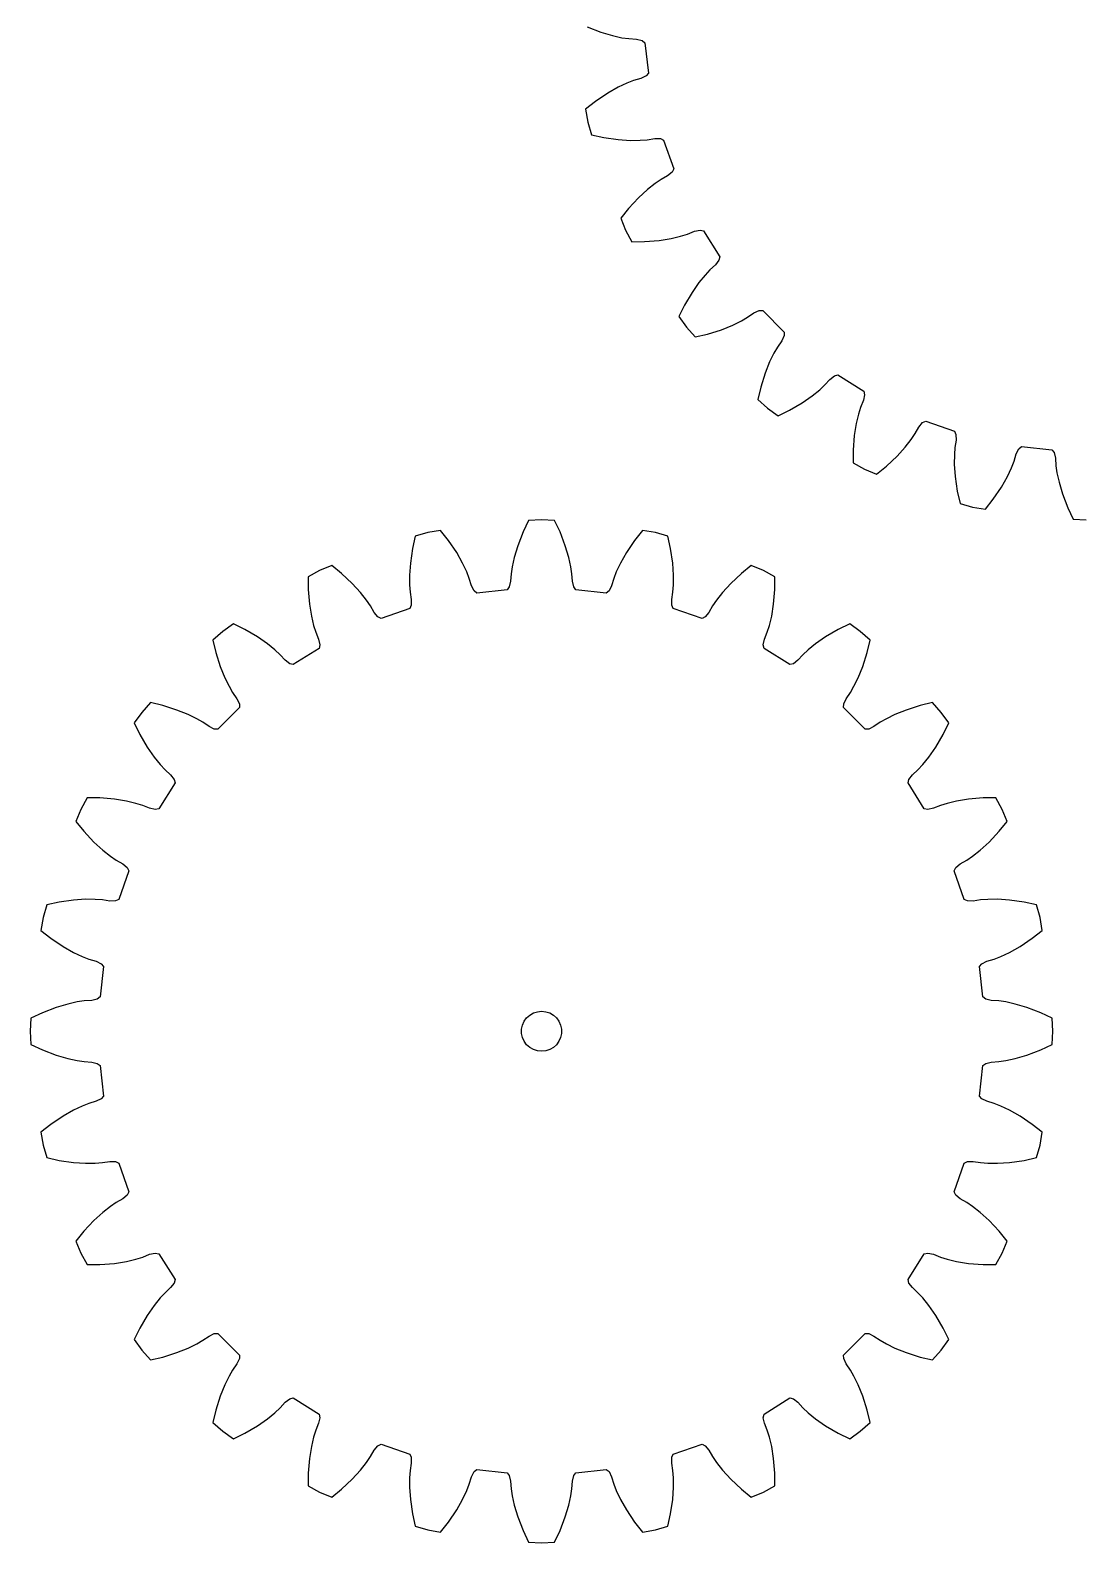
# Model space of a CAD drawing. Extents: x 0 to 158, y 0 to 229.
# Drawn here: x 0 to 78.4, y 0 to 113 of the extents above; entities that cross this region are included whole.
import ezdxf

# ---------------------------------------------------------------- set-up
doc = ezdxf.new("R2010")
doc.units = 0

msp = doc.modelspace()

# ---------------------------------------------------------------- linework, layer by layer
for p, q in [((41.6, 113.21), (42.63, 112.82)), ((42.63, 112.82), (43.5, 112.56)), ((43.5, 112.56), (44.2, 112.4)), ((44.2, 112.4), (44.73, 112.33)), ((44.73, 112.33), (45.29, 112.29)), ((45.29, 112.29), (45.71, 112.19)), ((45.71, 112.19), (45.92, 112.02)), ((45.92, 112.02), (46.18, 109.76)), ((46.18, 109.76), (46.01, 109.55)), ((43.93, 108.7), (43.14, 108.25)), ((44.58, 109.01), (43.93, 108.7)), ((45.08, 109.2), (44.58, 109.01)), ((45.62, 109.36), (45.08, 109.2)), ((46.01, 109.55), (45.62, 109.36)), ((42.23, 107.64), (41.49, 107.06)), ((43.14, 108.25), (42.23, 107.64)), ((41.49, 107.06), (41.65, 106.09)), ((41.65, 106.09), (41.93, 105.15)), ((41.93, 105.15), (42.85, 104.95)), ((42.85, 104.95), (43.93, 104.79)), ((43.93, 104.79), (44.84, 104.73)), ((44.84, 104.73), (45.56, 104.74)), ((45.56, 104.74), (46.09, 104.78)), ((46.09, 104.78), (46.65, 104.87)), ((46.65, 104.87), (47.08, 104.86)), ((47.08, 104.86), (47.32, 104.75)), ((47.32, 104.75), (48.07, 102.6)), ((47.13, 101.81), (46.69, 101.51)), ((47.62, 102.09), (47.13, 101.81)), ((47.95, 102.36), (47.62, 102.09)), ((48.07, 102.6), (47.95, 102.36)), ((46.12, 101.07), (45.45, 100.45)), ((46.69, 101.51), (46.12, 101.07)), ((44.7, 99.65), (44.11, 98.92)), ((45.45, 100.45), (44.7, 99.65)), ((44.11, 98.92), (44.48, 98.02)), ((44.48, 98.02), (44.95, 97.16)), ((44.95, 97.16), (45.9, 97.17)), ((45.9, 97.17), (46.99, 97.26)), ((46.99, 97.26), (47.89, 97.4)), ((47.89, 97.4), (48.59, 97.57)), ((48.59, 97.57), (49.09, 97.73)), ((49.09, 97.73), (49.62, 97.94)), ((49.62, 97.94), (50.04, 98.02)), ((50.04, 98.02), (50.3, 97.97)), ((50.3, 97.97), (51.51, 96.04)), ((51.51, 96.04), (51.45, 95.78)), ((50.77, 95.06), (50.41, 94.67)), ((51.19, 95.44), (50.77, 95.06)), ((51.45, 95.78), (51.19, 95.44)), ((49.95, 94.11), (49.44, 93.37)), ((50.41, 94.67), (49.95, 94.11)), ((49.44, 93.37), (48.88, 92.42)), ((48.88, 92.42), (48.46, 91.57)), ((48.46, 91.57), (49.03, 90.78)), ((53.14, 91.25), (53.59, 91.52)), ((53.59, 91.52), (54.06, 91.84)), ((54.06, 91.84), (54.45, 92.02)), ((54.45, 92.02), (54.72, 92.02)), ((54.72, 92.02), (56.33, 90.41)), ((49.03, 90.78), (49.68, 90.05)), ((50.6, 90.26), (51.65, 90.59)), ((51.65, 90.59), (52.49, 90.93)), ((52.49, 90.93), (53.14, 91.25)), ((56.33, 90.41), (56.32, 90.15)), ((49.68, 90.05), (50.6, 90.26)), ((55.82, 89.29), (55.55, 88.83)), ((56.14, 89.76), (55.82, 89.29)), ((56.32, 90.15), (56.14, 89.76)), ((55.23, 88.19), (54.9, 87.34)), ((55.55, 88.83), (55.23, 88.19)), ((54.9, 87.34), (54.57, 86.3)), ((59.74, 86.88), (60.08, 87.15)), ((60.08, 87.15), (60.34, 87.21)), ((60.34, 87.21), (62.27, 86)), ((54.57, 86.3), (54.35, 85.38)), ((58.42, 85.65), (58.98, 86.1)), ((58.98, 86.1), (59.36, 86.47)), ((59.36, 86.47), (59.74, 86.88)), ((62.27, 86), (62.33, 85.74)), ((54.35, 85.38), (55.08, 84.73)), ((55.08, 84.73), (55.88, 84.16)), ((56.72, 84.58), (57.67, 85.13)), ((57.67, 85.13), (58.42, 85.65)), ((62.03, 84.79), (61.87, 84.29)), ((62.24, 85.32), (62.03, 84.79)), ((62.33, 85.74), (62.24, 85.32)), ((55.88, 84.16), (56.72, 84.58)), ((61.87, 84.29), (61.7, 83.58)), ((66.39, 83.32), (66.66, 83.65)), ((66.66, 83.65), (66.9, 83.77)), ((66.9, 83.77), (69.05, 83.02)), ((61.56, 82.69), (61.47, 81.59)), ((61.7, 83.58), (61.56, 82.69)), ((65.82, 82.38), (66.11, 82.83)), ((66.11, 82.83), (66.39, 83.32)), ((69.05, 83.02), (69.16, 82.77)), ((69.16, 82.77), (69.17, 82.34)), ((61.47, 81.59), (61.47, 80.65)), ((64.76, 81.15), (65.37, 81.82)), ((65.37, 81.82), (65.82, 82.38)), ((69.08, 81.79), (69.04, 81.26)), ((69.17, 82.34), (69.08, 81.79)), ((73.66, 81.32), (73.86, 81.7)), ((73.86, 81.7), (74.06, 81.87)), ((74.06, 81.87), (76.32, 81.62)), ((76.32, 81.62), (76.49, 81.41)), ((76.49, 81.41), (76.59, 80.99)), ((61.47, 80.65), (62.32, 80.18)), ((63.22, 79.8), (63.96, 80.4)), ((63.96, 80.4), (64.76, 81.15)), ((69.04, 81.26), (69.03, 80.54)), ((69.03, 80.54), (69.1, 79.63)), ((73, 79.63), (73.31, 80.28)), ((73.31, 80.28), (73.5, 80.78)), ((73.5, 80.78), (73.66, 81.32)), ((76.59, 80.99), (76.63, 80.42)), ((76.63, 80.42), (76.7, 79.9)), ((62.32, 80.18), (63.22, 79.8)), ((69.1, 79.63), (69.25, 78.54)), ((72.55, 78.84), (73, 79.63)), ((76.7, 79.9), (76.86, 79.2)), ((76.86, 79.2), (77.12, 78.33)), ((69.25, 78.54), (69.46, 77.62)), ((71.94, 77.93), (72.55, 78.84)), ((77.12, 78.33), (77.52, 77.3)), ((69.46, 77.62), (70.39, 77.35)), ((70.39, 77.35), (71.36, 77.19)), ((71.36, 77.19), (71.94, 77.93)), ((77.52, 77.3), (77.92, 76.45)), ((37.22, 76.34), (36.82, 75.49)), ((38.2, 76.39), (37.22, 76.34)), ((39.17, 76.34), (38.2, 76.39)), ((39.58, 75.49), (39.17, 76.34)), ((77.92, 76.45), (78.89, 76.39)), ((28.76, 75.17), (28.55, 74.25)), ((29.7, 75.44), (28.76, 75.17)), ((30.66, 75.6), (29.7, 75.44)), ((31.24, 74.86), (30.66, 75.6)), ((31.86, 73.95), (31.24, 74.86)), ((36.82, 75.49), (36.42, 74.46)), ((39.97, 74.46), (39.58, 75.49)), ((45.15, 74.86), (44.54, 73.95)), ((45.73, 75.6), (45.15, 74.86)), ((46.7, 75.44), (45.73, 75.6)), ((47.64, 75.17), (46.7, 75.44)), ((47.84, 74.25), (47.64, 75.17)), ((28.55, 74.25), (28.4, 73.16)), ((32.3, 73.16), (31.86, 73.95)), ((36.16, 73.59), (36.01, 72.89)), ((36.42, 74.46), (36.16, 73.59)), ((40.23, 73.59), (39.97, 74.46)), ((40.39, 72.89), (40.23, 73.59)), ((44.54, 73.95), (44.09, 73.16)), ((48, 73.16), (47.84, 74.25)), ((21.62, 72.61), (20.77, 72.14)), ((22.53, 72.99), (21.62, 72.61)), ((23.26, 72.39), (22.53, 72.99)), ((24.06, 71.64), (23.26, 72.39)), ((28.4, 73.16), (28.34, 72.25)), ((32.61, 72.51), (32.3, 73.16)), ((32.8, 72.01), (32.61, 72.51)), ((35.93, 72.36), (35.89, 71.8)), ((36.01, 72.89), (35.93, 72.36)), ((40.46, 72.36), (40.39, 72.89)), ((40.5, 71.8), (40.46, 72.36)), ((43.78, 72.51), (43.59, 72.01)), ((44.09, 73.16), (43.78, 72.51)), ((48.06, 72.25), (48, 73.16)), ((53.13, 72.39), (52.33, 71.64)), ((53.87, 72.99), (53.13, 72.39)), ((54.77, 72.61), (53.87, 72.99)), ((55.63, 72.14), (54.77, 72.61)), ((20.77, 72.14), (20.77, 71.2)), ((20.77, 71.2), (20.86, 70.1)), ((24.67, 70.97), (24.06, 71.64)), ((28.34, 72.25), (28.34, 71.53)), ((28.34, 71.53), (28.39, 71)), ((32.97, 71.47), (32.8, 72.01)), ((33.16, 71.09), (32.97, 71.47)), ((35.63, 71.17), (33.36, 70.92)), ((35.79, 71.38), (35.63, 71.17)), ((35.89, 71.8), (35.79, 71.38)), ((40.6, 71.38), (40.5, 71.8)), ((40.77, 71.17), (40.6, 71.38)), ((43.03, 70.92), (40.77, 71.17)), ((43.43, 71.47), (43.24, 71.09)), ((43.59, 72.01), (43.43, 71.47)), ((48.01, 71), (48.05, 71.53)), ((48.05, 71.53), (48.06, 72.25)), ((52.33, 71.64), (51.72, 70.97)), ((55.53, 70.1), (55.62, 71.2)), ((55.62, 71.2), (55.63, 72.14)), ((20.86, 70.1), (21.01, 69.2)), ((25.12, 70.4), (24.67, 70.97)), ((25.41, 69.96), (25.12, 70.4)), ((28.39, 71), (28.47, 70.45)), ((28.47, 70.45), (28.47, 70.02)), ((33.36, 70.92), (33.16, 71.09)), ((43.24, 71.09), (43.03, 70.92)), ((47.92, 70.45), (48.01, 71)), ((47.93, 70.02), (47.92, 70.45)), ((51.28, 70.4), (50.98, 69.96)), ((51.72, 70.97), (51.28, 70.4)), ((55.39, 69.2), (55.53, 70.1)), ((21.01, 69.2), (21.17, 68.5)), ((25.69, 69.47), (25.41, 69.96)), ((25.97, 69.14), (25.69, 69.47)), ((26.21, 69.02), (25.97, 69.14)), ((28.35, 69.77), (26.21, 69.02)), ((28.47, 70.02), (28.35, 69.77)), ((48.04, 69.77), (47.93, 70.02)), ((50.19, 69.02), (48.04, 69.77)), ((50.43, 69.14), (50.19, 69.02)), ((50.7, 69.47), (50.43, 69.14)), ((50.98, 69.96), (50.7, 69.47)), ((55.22, 68.5), (55.39, 69.2)), ((14.38, 68.06), (13.65, 67.41)), ((15.18, 68.63), (14.38, 68.06)), ((16.03, 68.21), (15.18, 68.63)), ((16.97, 67.66), (16.03, 68.21)), ((21.17, 68.5), (21.33, 68)), ((21.33, 68), (21.54, 67.47)), ((54.85, 67.47), (55.06, 68)), ((55.06, 68), (55.22, 68.5)), ((60.37, 68.21), (59.42, 67.66)), ((61.22, 68.63), (60.37, 68.21)), ((62.01, 68.06), (61.22, 68.63)), ((62.74, 67.41), (62.01, 68.06)), ((13.65, 67.41), (13.87, 66.49)), ((17.72, 67.14), (16.97, 67.66)), ((18.28, 66.69), (17.72, 67.14)), ((18.67, 66.32), (18.28, 66.69)), ((21.58, 66.79), (19.65, 65.58)), ((21.54, 67.47), (21.63, 67.05)), ((21.63, 67.05), (21.58, 66.79)), ((54.76, 67.05), (54.85, 67.47)), ((54.82, 66.79), (54.76, 67.05)), ((56.75, 65.58), (54.82, 66.79)), ((58.12, 66.69), (57.73, 66.32)), ((58.67, 67.14), (58.12, 66.69)), ((59.42, 67.66), (58.67, 67.14)), ((62.53, 66.49), (62.74, 67.41)), ((13.87, 66.49), (14.2, 65.45)), ((19.05, 65.91), (18.67, 66.32)), ((19.39, 65.64), (19.05, 65.91)), ((19.65, 65.58), (19.39, 65.64)), ((57.01, 65.64), (56.75, 65.58)), ((57.35, 65.91), (57.01, 65.64)), ((57.73, 66.32), (57.35, 65.91)), ((62.19, 65.45), (62.53, 66.49)), ((14.2, 65.45), (14.54, 64.6)), ((14.54, 64.6), (14.85, 63.96)), ((61.54, 63.96), (61.86, 64.6)), ((61.86, 64.6), (62.19, 65.45)), ((14.85, 63.96), (15.12, 63.5)), ((15.12, 63.5), (15.44, 63.03)), ((60.95, 63.03), (61.27, 63.5)), ((61.27, 63.5), (61.54, 63.96)), ((8.98, 62.74), (8.33, 62.01)), ((9.9, 62.53), (8.98, 62.74)), ((10.95, 62.19), (9.9, 62.53)), ((11.79, 61.86), (10.95, 62.19)), ((15.63, 62.38), (14.02, 60.76)), ((15.44, 63.03), (15.63, 62.64)), ((15.63, 62.64), (15.63, 62.38)), ((60.76, 62.38), (60.77, 62.64)), ((62.38, 60.76), (60.76, 62.38)), ((60.77, 62.64), (60.95, 63.03)), ((65.45, 62.19), (64.6, 61.86)), ((66.49, 62.53), (65.45, 62.19)), ((67.41, 62.74), (66.49, 62.53)), ((68.06, 62.01), (67.41, 62.74)), ((8.33, 62.01), (7.77, 61.22)), ((7.77, 61.22), (8.18, 60.37)), ((12.44, 61.54), (11.79, 61.86)), ((12.9, 61.27), (12.44, 61.54)), ((13.36, 60.95), (12.9, 61.27)), ((63.5, 61.27), (63.03, 60.95)), ((63.96, 61.54), (63.5, 61.27)), ((64.6, 61.86), (63.96, 61.54)), ((68.63, 61.22), (68.06, 62.01)), ((68.21, 60.37), (68.63, 61.22)), ((8.18, 60.37), (8.74, 59.42)), ((13.75, 60.77), (13.36, 60.95)), ((14.02, 60.76), (13.75, 60.77)), ((62.64, 60.77), (62.38, 60.76)), ((63.03, 60.95), (62.64, 60.77)), ((67.66, 59.42), (68.21, 60.37)), ((8.74, 59.42), (9.26, 58.67)), ((67.14, 58.67), (67.66, 59.42)), ((9.26, 58.67), (9.71, 58.12)), ((9.71, 58.12), (10.07, 57.73)), ((10.07, 57.73), (10.49, 57.35)), ((65.91, 57.35), (66.32, 57.73)), ((66.32, 57.73), (66.69, 58.12)), ((66.69, 58.12), (67.14, 58.67)), ((10.82, 56.75), (9.6, 54.82)), ((10.49, 57.35), (10.75, 57.01)), ((10.75, 57.01), (10.82, 56.75)), ((65.58, 56.75), (65.64, 57.01)), ((66.79, 54.82), (65.58, 56.75)), ((65.64, 57.01), (65.91, 57.35)), ((4.26, 55.63), (3.78, 54.77)), ((5.2, 55.62), (4.26, 55.63)), ((6.29, 55.53), (5.2, 55.62)), ((7.19, 55.39), (6.29, 55.53)), ((7.89, 55.22), (7.19, 55.39)), ((69.2, 55.39), (68.5, 55.22)), ((70.1, 55.53), (69.2, 55.39)), ((71.2, 55.62), (70.1, 55.53)), ((72.14, 55.63), (71.2, 55.62)), ((72.61, 54.77), (72.14, 55.63)), ((3.78, 54.77), (3.41, 53.87)), ((8.4, 55.06), (7.89, 55.22)), ((8.92, 54.85), (8.4, 55.06)), ((9.34, 54.76), (8.92, 54.85)), ((9.6, 54.82), (9.34, 54.76)), ((67.05, 54.76), (66.79, 54.82)), ((67.47, 54.85), (67.05, 54.76)), ((68, 55.06), (67.47, 54.85)), ((68.5, 55.22), (68, 55.06)), ((72.99, 53.87), (72.61, 54.77)), ((3.41, 53.87), (4, 53.13)), ((4, 53.13), (4.75, 52.33)), ((71.64, 52.33), (72.39, 53.13)), ((72.39, 53.13), (72.99, 53.87)), ((4.75, 52.33), (5.42, 51.72)), ((70.97, 51.72), (71.64, 52.33)), ((5.42, 51.72), (5.99, 51.28)), ((5.99, 51.28), (6.43, 50.98)), ((6.43, 50.98), (6.92, 50.7)), ((69.47, 50.7), (69.96, 50.98)), ((69.96, 50.98), (70.4, 51.28)), ((70.4, 51.28), (70.97, 51.72)), ((7.37, 50.19), (6.62, 48.04)), ((6.92, 50.7), (7.25, 50.43)), ((7.25, 50.43), (7.37, 50.19)), ((69.02, 50.19), (69.14, 50.43)), ((69.77, 48.04), (69.02, 50.19)), ((69.14, 50.43), (69.47, 50.7)), ((1.23, 47.64), (0.96, 46.7)), ((2.15, 47.84), (1.23, 47.64)), ((3.24, 48), (2.15, 47.84)), ((4.14, 48.06), (3.24, 48)), ((4.86, 48.05), (4.14, 48.06)), ((5.39, 48.01), (4.86, 48.05)), ((5.95, 47.92), (5.39, 48.01)), ((6.38, 47.93), (5.95, 47.92)), ((6.62, 48.04), (6.38, 47.93)), ((70.02, 47.93), (69.77, 48.04)), ((70.45, 47.92), (70.02, 47.93)), ((71, 48.01), (70.45, 47.92)), ((71.53, 48.05), (71, 48.01)), ((72.25, 48.06), (71.53, 48.05)), ((73.16, 48), (72.25, 48.06)), ((74.25, 47.84), (73.16, 48)), ((75.17, 47.64), (74.25, 47.84)), ((75.44, 46.7), (75.17, 47.64)), ((0.96, 46.7), (0.79, 45.73)), ((75.6, 45.73), (75.44, 46.7)), ((0.79, 45.73), (1.54, 45.15)), ((74.86, 45.15), (75.6, 45.73)), ((1.54, 45.15), (2.45, 44.54)), ((2.45, 44.54), (3.24, 44.09)), ((3.24, 44.09), (3.89, 43.78)), ((72.51, 43.78), (73.16, 44.09)), ((73.16, 44.09), (73.95, 44.54)), ((73.95, 44.54), (74.86, 45.15)), ((3.89, 43.78), (4.38, 43.59)), ((4.38, 43.59), (4.92, 43.43)), ((4.92, 43.43), (5.31, 43.24)), ((5.48, 43.03), (5.22, 40.77)), ((5.31, 43.24), (5.48, 43.03)), ((70.92, 43.03), (71.09, 43.24)), ((71.17, 40.77), (70.92, 43.03)), ((71.09, 43.24), (71.47, 43.43)), ((71.47, 43.43), (72.01, 43.59)), ((72.01, 43.59), (72.51, 43.78)), ((5.22, 40.77), (5.01, 40.6)), ((71.38, 40.6), (71.17, 40.77)), ((0.91, 39.58), (0.05, 39.17)), ((1.93, 39.97), (0.91, 39.58)), ((2.8, 40.23), (1.93, 39.97)), ((3.5, 40.39), (2.8, 40.23)), ((4.03, 40.46), (3.5, 40.39)), ((4.59, 40.5), (4.03, 40.46)), ((5.01, 40.6), (4.59, 40.5)), ((37.32, 39.41), (37.59, 39.57)), ((37.59, 39.57), (37.89, 39.66)), ((37.89, 39.66), (38.2, 39.7)), ((38.2, 39.7), (38.51, 39.66)), ((38.51, 39.66), (38.81, 39.57)), ((38.81, 39.57), (39.08, 39.41)), ((71.8, 40.5), (71.38, 40.6)), ((72.36, 40.46), (71.8, 40.5)), ((72.89, 40.39), (72.36, 40.46)), ((73.59, 40.23), (72.89, 40.39)), ((74.46, 39.97), (73.59, 40.23)), ((75.49, 39.58), (74.46, 39.97)), ((76.34, 39.17), (75.49, 39.58)), ((0.05, 39.17), (0, 38.2)), ((36.71, 38.35), (36.77, 38.66)), ((36.77, 38.66), (36.9, 38.95)), ((36.9, 38.95), (37.08, 39.2)), ((37.08, 39.2), (37.32, 39.41)), ((39.08, 39.41), (39.31, 39.2)), ((39.31, 39.2), (39.5, 38.95)), ((39.5, 38.95), (39.62, 38.66)), ((39.62, 38.66), (39.69, 38.35)), ((76.39, 38.2), (76.34, 39.17)), ((0, 38.2), (0.05, 37.22)), ((36.71, 38.04), (36.71, 38.35)), ((36.77, 37.73), (36.71, 38.04)), ((36.9, 37.45), (36.77, 37.73)), ((37.08, 37.19), (36.9, 37.45)), ((39.5, 37.45), (39.31, 37.19)), ((39.62, 37.73), (39.5, 37.45)), ((39.69, 38.04), (39.62, 37.73)), ((39.69, 38.35), (39.69, 38.04)), ((76.34, 37.22), (76.39, 38.2)), ((0.05, 37.22), (0.91, 36.82)), ((0.91, 36.82), (1.93, 36.42)), ((1.93, 36.42), (2.8, 36.16)), ((2.8, 36.16), (3.5, 36.01)), ((37.32, 36.98), (37.08, 37.19)), ((37.59, 36.83), (37.32, 36.98)), ((37.89, 36.73), (37.59, 36.83)), ((38.2, 36.7), (37.89, 36.73)), ((38.51, 36.73), (38.2, 36.7)), ((38.81, 36.83), (38.51, 36.73)), ((39.08, 36.98), (38.81, 36.83)), ((39.31, 37.19), (39.08, 36.98)), ((72.89, 36.01), (73.59, 36.16)), ((73.59, 36.16), (74.46, 36.42)), ((74.46, 36.42), (75.49, 36.82)), ((75.49, 36.82), (76.34, 37.22)), ((3.5, 36.01), (4.03, 35.93)), ((4.03, 35.93), (4.59, 35.89)), ((4.59, 35.89), (5.01, 35.79)), ((5.01, 35.79), (5.22, 35.63)), ((5.22, 35.63), (5.48, 33.36)), ((70.92, 33.36), (71.17, 35.63)), ((71.17, 35.63), (71.38, 35.79)), ((71.38, 35.79), (71.8, 35.89)), ((71.8, 35.89), (72.36, 35.93)), ((72.36, 35.93), (72.89, 36.01)), ((4.38, 32.8), (3.89, 32.61)), ((4.92, 32.97), (4.38, 32.8)), ((5.31, 33.16), (4.92, 32.97)), ((5.48, 33.36), (5.31, 33.16)), ((71.09, 33.16), (70.92, 33.36)), ((71.47, 32.97), (71.09, 33.16)), ((72.01, 32.8), (71.47, 32.97)), ((72.51, 32.61), (72.01, 32.8)), ((2.45, 31.86), (1.54, 31.24)), ((3.24, 32.3), (2.45, 31.86)), ((3.89, 32.61), (3.24, 32.3)), ((73.16, 32.3), (72.51, 32.61)), ((73.95, 31.86), (73.16, 32.3)), ((74.86, 31.24), (73.95, 31.86)), ((1.54, 31.24), (0.79, 30.66)), ((0.79, 30.66), (0.96, 29.7)), ((75.6, 30.66), (74.86, 31.24)), ((75.44, 29.7), (75.6, 30.66)), ((0.96, 29.7), (1.23, 28.76)), ((75.17, 28.76), (75.44, 29.7)), ((1.23, 28.76), (2.15, 28.55)), ((2.15, 28.55), (3.24, 28.4)), ((3.24, 28.4), (4.14, 28.34)), ((4.14, 28.34), (4.86, 28.34)), ((4.86, 28.34), (5.39, 28.39)), ((5.39, 28.39), (5.95, 28.47)), ((5.95, 28.47), (6.38, 28.47)), ((6.38, 28.47), (6.62, 28.35)), ((6.62, 28.35), (7.37, 26.21)), ((69.02, 26.21), (69.77, 28.35)), ((69.77, 28.35), (70.02, 28.47)), ((70.02, 28.47), (70.45, 28.47)), ((70.45, 28.47), (71, 28.39)), ((71, 28.39), (71.53, 28.34)), ((71.53, 28.34), (72.25, 28.34)), ((72.25, 28.34), (73.16, 28.4)), ((73.16, 28.4), (74.25, 28.55)), ((74.25, 28.55), (75.17, 28.76)), ((7.37, 26.21), (7.25, 25.97)), ((69.14, 25.97), (69.02, 26.21)), ((5.99, 25.12), (5.42, 24.67)), ((6.43, 25.41), (5.99, 25.12)), ((6.92, 25.69), (6.43, 25.41)), ((7.25, 25.97), (6.92, 25.69)), ((69.47, 25.69), (69.14, 25.97)), ((69.96, 25.41), (69.47, 25.69)), ((70.4, 25.12), (69.96, 25.41)), ((70.97, 24.67), (70.4, 25.12)), ((4.75, 24.06), (4, 23.26)), ((5.42, 24.67), (4.75, 24.06)), ((71.64, 24.06), (70.97, 24.67)), ((72.39, 23.26), (71.64, 24.06)), ((4, 23.26), (3.41, 22.53)), ((72.99, 22.53), (72.39, 23.26)), ((3.41, 22.53), (3.78, 21.62)), ((3.78, 21.62), (4.26, 20.77)), ((8.4, 21.33), (8.92, 21.54)), ((8.92, 21.54), (9.34, 21.63)), ((9.34, 21.63), (9.6, 21.58)), ((9.6, 21.58), (10.82, 19.65)), ((65.58, 19.65), (66.79, 21.58)), ((66.79, 21.58), (67.05, 21.63)), ((67.05, 21.63), (67.47, 21.54)), ((67.47, 21.54), (68, 21.33)), ((72.14, 20.77), (72.61, 21.62)), ((72.61, 21.62), (72.99, 22.53)), ((4.26, 20.77), (5.2, 20.77)), ((5.2, 20.77), (6.29, 20.86)), ((6.29, 20.86), (7.19, 21.01)), ((7.19, 21.01), (7.89, 21.17)), ((7.89, 21.17), (8.4, 21.33)), ((68, 21.33), (68.5, 21.17)), ((68.5, 21.17), (69.2, 21.01)), ((69.2, 21.01), (70.1, 20.86)), ((70.1, 20.86), (71.2, 20.77)), ((71.2, 20.77), (72.14, 20.77)), ((10.75, 19.39), (10.49, 19.05)), ((10.82, 19.65), (10.75, 19.39)), ((65.64, 19.39), (65.58, 19.65)), ((65.91, 19.05), (65.64, 19.39)), ((9.71, 18.28), (9.26, 17.72)), ((10.07, 18.67), (9.71, 18.28)), ((10.49, 19.05), (10.07, 18.67)), ((66.32, 18.67), (65.91, 19.05)), ((66.69, 18.28), (66.32, 18.67)), ((67.14, 17.72), (66.69, 18.28)), ((8.74, 16.97), (8.18, 16.03)), ((9.26, 17.72), (8.74, 16.97)), ((67.66, 16.97), (67.14, 17.72)), ((68.21, 16.03), (67.66, 16.97)), ((8.18, 16.03), (7.77, 15.18)), ((68.63, 15.18), (68.21, 16.03)), ((7.77, 15.18), (8.33, 14.38)), ((11.79, 14.54), (12.44, 14.85)), ((12.44, 14.85), (12.9, 15.12)), ((12.9, 15.12), (13.36, 15.44)), ((13.36, 15.44), (13.75, 15.63)), ((13.75, 15.63), (14.02, 15.63)), ((14.02, 15.63), (15.63, 14.02)), ((60.76, 14.02), (62.38, 15.63)), ((62.38, 15.63), (62.64, 15.63)), ((62.64, 15.63), (63.03, 15.44)), ((63.03, 15.44), (63.5, 15.12)), ((63.5, 15.12), (63.96, 14.85)), ((63.96, 14.85), (64.6, 14.54)), ((68.06, 14.38), (68.63, 15.18)), ((8.33, 14.38), (8.98, 13.65)), ((8.98, 13.65), (9.9, 13.87)), ((9.9, 13.87), (10.95, 14.2)), ((10.95, 14.2), (11.79, 14.54)), ((15.63, 13.75), (15.44, 13.36)), ((15.63, 14.02), (15.63, 13.75)), ((60.77, 13.75), (60.76, 14.02)), ((60.95, 13.36), (60.77, 13.75)), ((64.6, 14.54), (65.45, 14.2)), ((65.45, 14.2), (66.49, 13.87)), ((66.49, 13.87), (67.41, 13.65)), ((67.41, 13.65), (68.06, 14.38)), ((14.85, 12.44), (14.54, 11.79)), ((15.12, 12.9), (14.85, 12.44)), ((15.44, 13.36), (15.12, 12.9)), ((61.27, 12.9), (60.95, 13.36)), ((61.54, 12.44), (61.27, 12.9)), ((61.86, 11.79), (61.54, 12.44)), ((14.54, 11.79), (14.2, 10.95)), ((62.19, 10.95), (61.86, 11.79)), ((14.2, 10.95), (13.87, 9.9)), ((18.67, 10.07), (19.05, 10.49)), ((19.05, 10.49), (19.39, 10.75)), ((19.39, 10.75), (19.65, 10.82)), ((19.65, 10.82), (21.58, 9.6)), ((54.82, 9.6), (56.75, 10.82)), ((56.75, 10.82), (57.01, 10.75)), ((57.01, 10.75), (57.35, 10.49)), ((57.35, 10.49), (57.73, 10.07)), ((62.53, 9.9), (62.19, 10.95)), ((13.87, 9.9), (13.65, 8.98)), ((16.97, 8.74), (17.72, 9.26)), ((17.72, 9.26), (18.28, 9.71)), ((18.28, 9.71), (18.67, 10.07)), ((21.63, 9.34), (21.54, 8.92)), ((21.58, 9.6), (21.63, 9.34)), ((54.76, 9.34), (54.82, 9.6)), ((54.85, 8.92), (54.76, 9.34)), ((57.73, 10.07), (58.12, 9.71)), ((58.12, 9.71), (58.67, 9.26)), ((58.67, 9.26), (59.42, 8.74)), ((62.74, 8.98), (62.53, 9.9)), ((13.65, 8.98), (14.38, 8.33)), ((14.38, 8.33), (15.18, 7.77)), ((15.18, 7.77), (16.03, 8.18)), ((16.03, 8.18), (16.97, 8.74)), ((21.33, 8.4), (21.17, 7.89)), ((21.54, 8.92), (21.33, 8.4)), ((55.06, 8.4), (54.85, 8.92)), ((55.22, 7.89), (55.06, 8.4)), ((59.42, 8.74), (60.37, 8.18)), ((60.37, 8.18), (61.22, 7.77)), ((61.22, 7.77), (62.01, 8.33)), ((62.01, 8.33), (62.74, 8.98)), ((21.01, 7.19), (20.86, 6.29)), ((21.17, 7.89), (21.01, 7.19)), ((25.41, 6.43), (25.69, 6.92)), ((25.69, 6.92), (25.97, 7.25)), ((25.97, 7.25), (26.21, 7.37)), ((26.21, 7.37), (28.35, 6.62)), ((48.04, 6.62), (50.19, 7.37)), ((50.19, 7.37), (50.43, 7.25)), ((50.43, 7.25), (50.7, 6.92)), ((50.7, 6.92), (50.98, 6.43)), ((55.39, 7.19), (55.22, 7.89)), ((55.53, 6.29), (55.39, 7.19)), ((20.86, 6.29), (20.77, 5.2)), ((24.67, 5.42), (25.12, 5.99)), ((25.12, 5.99), (25.41, 6.43)), ((28.35, 6.62), (28.47, 6.38)), ((28.47, 5.95), (28.39, 5.39)), ((28.47, 6.38), (28.47, 5.95)), ((47.92, 5.95), (47.93, 6.38)), ((48.01, 5.39), (47.92, 5.95)), ((47.93, 6.38), (48.04, 6.62)), ((50.98, 6.43), (51.28, 5.99)), ((51.28, 5.99), (51.72, 5.42)), ((55.62, 5.2), (55.53, 6.29)), ((20.77, 5.2), (20.77, 4.26)), ((23.26, 4), (24.06, 4.75)), ((24.06, 4.75), (24.67, 5.42)), ((28.39, 5.39), (28.34, 4.86)), ((28.34, 4.86), (28.34, 4.14)), ((32.8, 4.38), (32.97, 4.92)), ((32.97, 4.92), (33.16, 5.31)), ((33.16, 5.31), (33.36, 5.48)), ((33.36, 5.48), (35.63, 5.22)), ((35.63, 5.22), (35.79, 5.01)), ((35.79, 5.01), (35.89, 4.59)), ((35.89, 4.59), (35.93, 4.03)), ((40.46, 4.03), (40.5, 4.59)), ((40.5, 4.59), (40.6, 5.01)), ((40.6, 5.01), (40.77, 5.22)), ((40.77, 5.22), (43.03, 5.48)), ((43.03, 5.48), (43.24, 5.31)), ((43.24, 5.31), (43.43, 4.92)), ((43.43, 4.92), (43.59, 4.38)), ((48.05, 4.86), (48.01, 5.39)), ((48.06, 4.14), (48.05, 4.86)), ((51.72, 5.42), (52.33, 4.75)), ((52.33, 4.75), (53.13, 4)), ((55.63, 4.26), (55.62, 5.2)), ((20.77, 4.26), (21.62, 3.78)), ((21.62, 3.78), (22.53, 3.41)), ((22.53, 3.41), (23.26, 4)), ((28.34, 4.14), (28.4, 3.24)), ((32.3, 3.24), (32.61, 3.89)), ((32.61, 3.89), (32.8, 4.38)), ((35.93, 4.03), (36.01, 3.5)), ((36.01, 3.5), (36.16, 2.8)), ((40.23, 2.8), (40.39, 3.5)), ((40.39, 3.5), (40.46, 4.03)), ((43.59, 4.38), (43.78, 3.89)), ((43.78, 3.89), (44.09, 3.24)), ((48, 3.24), (48.06, 4.14)), ((53.13, 4), (53.87, 3.41)), ((53.87, 3.41), (54.77, 3.78)), ((54.77, 3.78), (55.63, 4.26)), ((28.4, 3.24), (28.55, 2.15)), ((31.24, 1.54), (31.86, 2.45)), ((31.86, 2.45), (32.3, 3.24)), ((36.16, 2.8), (36.42, 1.93)), ((39.97, 1.93), (40.23, 2.8)), ((44.09, 3.24), (44.54, 2.45)), ((44.54, 2.45), (45.15, 1.54)), ((47.84, 2.15), (48, 3.24)), ((28.55, 2.15), (28.76, 1.23)), ((28.76, 1.23), (29.7, 0.96)), ((30.66, 0.79), (31.24, 1.54)), ((36.42, 1.93), (36.82, 0.91)), ((39.58, 0.91), (39.97, 1.93)), ((45.15, 1.54), (45.73, 0.79)), ((46.7, 0.96), (47.64, 1.23)), ((47.64, 1.23), (47.84, 2.15)), ((29.7, 0.96), (30.66, 0.79)), ((36.82, 0.91), (37.22, 0.05)), ((37.22, 0.05), (38.2, 0)), ((38.2, 0), (39.17, 0.05)), ((39.17, 0.05), (39.58, 0.91)), ((45.73, 0.79), (46.7, 0.96))]:
    msp.add_line(p, q)

doc.saveas('drawing.dxf')
